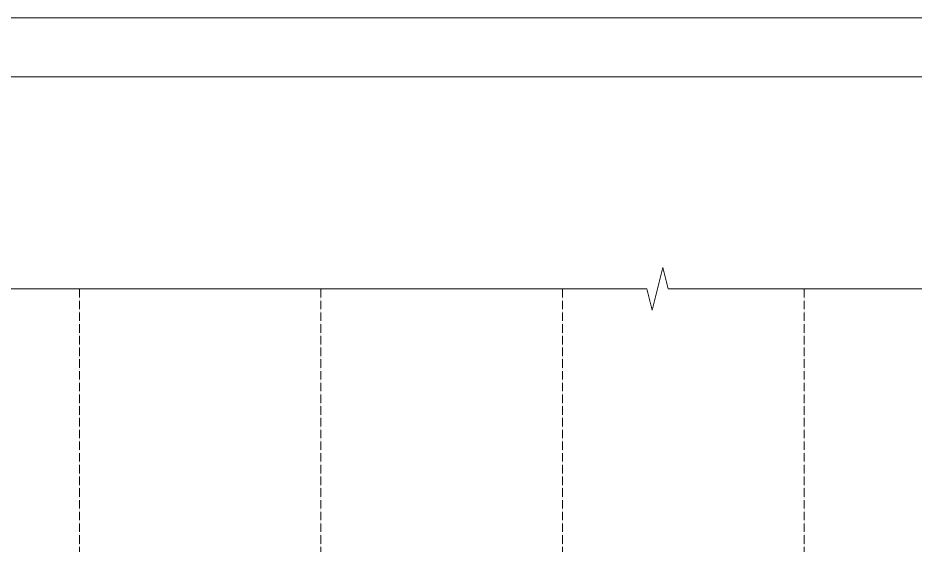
# Model space of a CAD drawing. Header units: millimetres. Extents: x 163705 to 1616509, y 81827 to 302547.
# Drawn here: x 232597 to 257851, y 165648 to 180492 of the extents above; entities that cross this region are included whole.
import ezdxf

# ---------------------------------------------------------------- set-up
doc = ezdxf.new("R2010")
doc.units = ezdxf.units.MM
doc.header["$LTSCALE"] = 10
doc.linetypes.add('ACAD_ISO05W100', pattern=[33, 24, -3, 0, -3, 0, -3])
for name, color, linetype, lineweight in [('1-双点线', 8, 'ACAD_ISO05W100', 0), ('1-图框层', 7, 'Continuous', 0), ('1-建筑轮廓', 7, 'Continuous', 20)]:
    doc.layers.add(name, color=color, linetype=linetype, lineweight=lineweight)

# ---------------------------------------------------------------- blocks, each defined once
blk = doc.blocks.new('G$C5C029050')
blk.add_lwpolyline([(92688.6, 77039.4), (69193.6, 77039.4), (69043.6, 77639.4), (68743.6, 76439.4), (68593.6, 77039.4), (0, 77039.4)])
at = {"layer": '1-双点线'}
for p, q in [((52618.6, 77039.4), (52618.6, 45039.4)), ((59418.6, 77039.4), (59418.6, 45039.4)), ((66218.6, 77039.4), (66218.6, 45039.4)), ((73018.6, 77039.4), (73018.6, 45039.4))]:
    blk.add_line(p, q, dxfattribs=at)

msp = doc.modelspace()

# ---------------------------------------------------------------- linework, layer by layer
at = {"layer": '1-图框层'}
msp.add_lwpolyline([(303397.925, 180492.157), (163705.253, 180492.157), (163705.253, 81826.94), (303397.925, 81826.94)], close=True, dxfattribs=at)
msp.add_lwpolyline([(167857.829, 178831.126), (167857.829, 83487.971), (301736.894, 83487.971), (301736.894, 178831.126), (167857.829, 178831.126)], dxfattribs=at)

# ---------------------------------------------------------------- block references
at = {"layer": '1-建筑轮廓'}
msp.add_blockref('G$C5C029050', (181709.24, 95820.209), dxfattribs=at)

doc.saveas('drawing.dxf')
